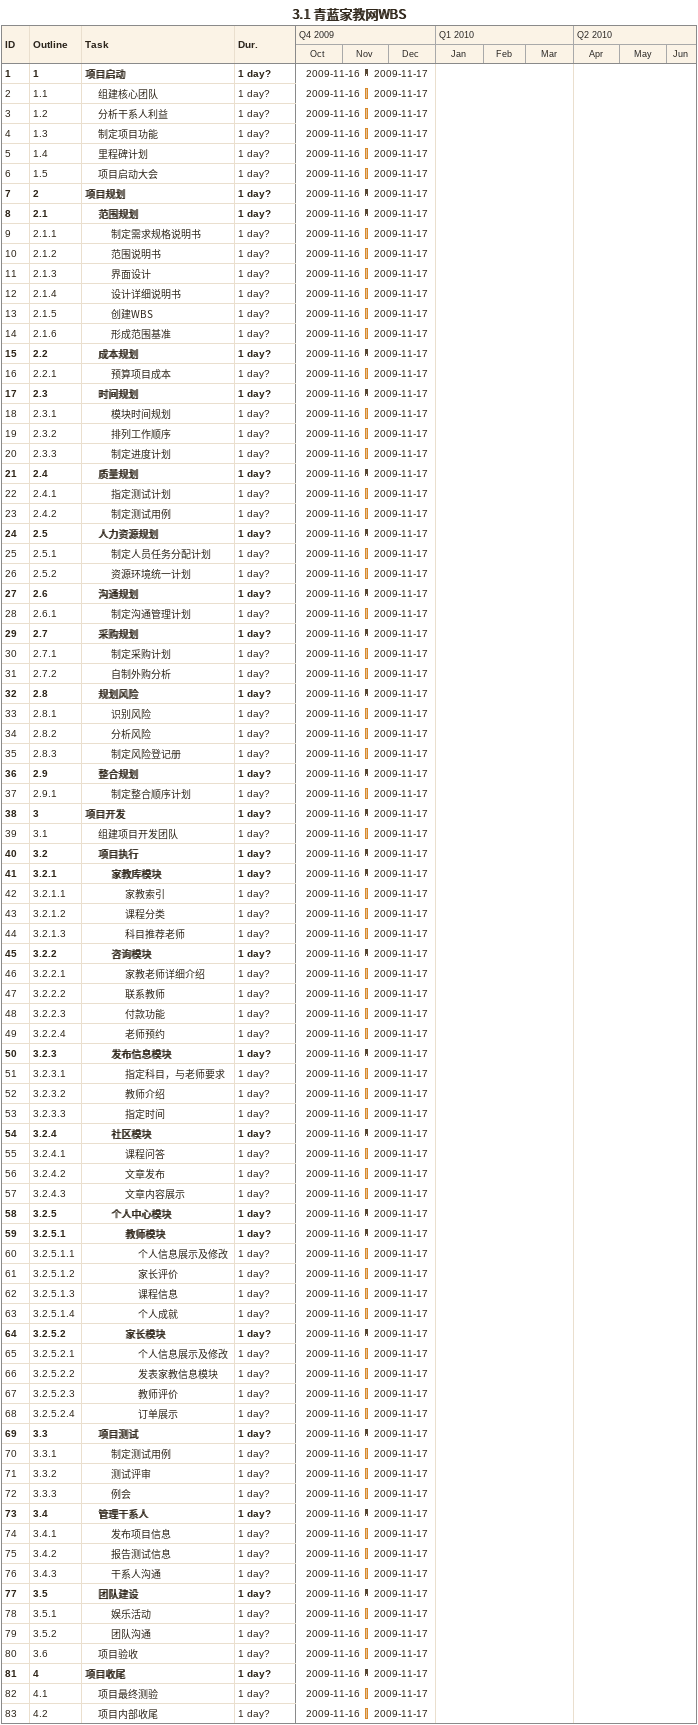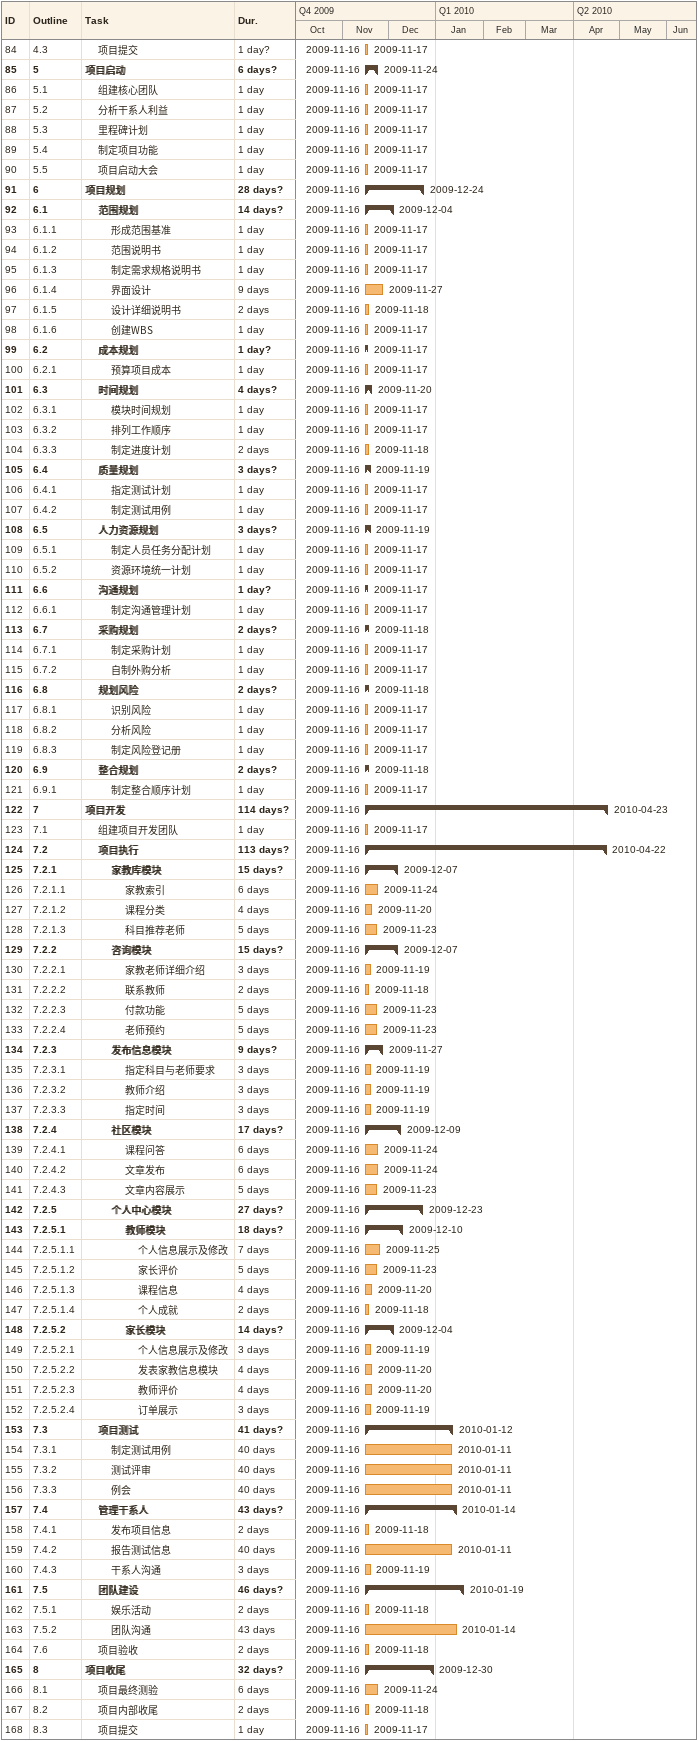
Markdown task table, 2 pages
3.1 青蓝家教网WBS

| ID | WBS | Task | Duration | Start | Finish |
|---|---|---|---|---|---|
| 1 | 1 | **项目启动** | 1d? | 2009-11-16 | 2009-11-17 |
| 2 | 1.1 | 组建核心团队 | 1d? | 2009-11-16 | 2009-11-17 |
| 3 | 1.2 | 分析干系人利益 | 1d? | 2009-11-16 | 2009-11-17 |
| 4 | 1.3 | 制定项目功能 | 1d? | 2009-11-16 | 2009-11-17 |
| 5 | 1.4 | 里程碑计划 | 1d? | 2009-11-16 | 2009-11-17 |
| 6 | 1.5 | 项目启动大会 | 1d? | 2009-11-16 | 2009-11-17 |
| 7 | 2 | **项目规划** | 1d? | 2009-11-16 | 2009-11-17 |
| 8 | 2.1 | **范围规划** | 1d? | 2009-11-16 | 2009-11-17 |
| 9 | 2.1.1 | 制定需求规格说明书 | 1d? | 2009-11-16 | 2009-11-17 |
| 10 | 2.1.2 | 范围说明书 | 1d? | 2009-11-16 | 2009-11-17 |
| 11 | 2.1.3 | 界面设计 | 1d? | 2009-11-16 | 2009-11-17 |
| 12 | 2.1.4 | 设计详细说明书 | 1d? | 2009-11-16 | 2009-11-17 |
| 13 | 2.1.5 | 创建WBS | 1d? | 2009-11-16 | 2009-11-17 |
| 14 | 2.1.6 | 形成范围基准 | 1d? | 2009-11-16 | 2009-11-17 |
| 15 | 2.2 | **成本规划** | 1d? | 2009-11-16 | 2009-11-17 |
| 16 | 2.2.1 | 预算项目成本 | 1d? | 2009-11-16 | 2009-11-17 |
| 17 | 2.3 | **时间规划** | 1d? | 2009-11-16 | 2009-11-17 |
| 18 | 2.3.1 | 模块时间规划 | 1d? | 2009-11-16 | 2009-11-17 |
| 19 | 2.3.2 | 排列工作顺序 | 1d? | 2009-11-16 | 2009-11-17 |
| 20 | 2.3.3 | 制定进度计划 | 1d? | 2009-11-16 | 2009-11-17 |
| 21 | 2.4 | **质量规划** | 1d? | 2009-11-16 | 2009-11-17 |
| 22 | 2.4.1 | 指定测试计划 | 1d? | 2009-11-16 | 2009-11-17 |
| 23 | 2.4.2 | 制定测试用例 | 1d? | 2009-11-16 | 2009-11-17 |
| 24 | 2.5 | **人力资源规划** | 1d? | 2009-11-16 | 2009-11-17 |
| 25 | 2.5.1 | 制定人员任务分配计划 | 1d? | 2009-11-16 | 2009-11-17 |
| 26 | 2.5.2 | 资源环境统一计划 | 1d? | 2009-11-16 | 2009-11-17 |
| 27 | 2.6 | **沟通规划** | 1d? | 2009-11-16 | 2009-11-17 |
| 28 | 2.6.1 | 制定沟通管理计划 | 1d? | 2009-11-16 | 2009-11-17 |
| 29 | 2.7 | **采购规划** | 1d? | 2009-11-16 | 2009-11-17 |
| 30 | 2.7.1 | 制定采购计划 | 1d? | 2009-11-16 | 2009-11-17 |
| 31 | 2.7.2 | 自制外购分析 | 1d? | 2009-11-16 | 2009-11-17 |
| 32 | 2.8 | **规划风险** | 1d? | 2009-11-16 | 2009-11-17 |
| 33 | 2.8.1 | 识别风险 | 1d? | 2009-11-16 | 2009-11-17 |
| 34 | 2.8.2 | 分析风险 | 1d? | 2009-11-16 | 2009-11-17 |
| 35 | 2.8.3 | 制定风险登记册 | 1d? | 2009-11-16 | 2009-11-17 |
| 36 | 2.9 | **整合规划** | 1d? | 2009-11-16 | 2009-11-17 |
| 37 | 2.9.1 | 制定整合顺序计划 | 1d? | 2009-11-16 | 2009-11-17 |
| 38 | 3 | **项目开发** | 1d? | 2009-11-16 | 2009-11-17 |
| 39 | 3.1 | 组建项目开发团队 | 1d? | 2009-11-16 | 2009-11-17 |
| 40 | 3.2 | **项目执行** | 1d? | 2009-11-16 | 2009-11-17 |
| 41 | 3.2.1 | **家教库模块** | 1d? | 2009-11-16 | 2009-11-17 |
| 42 | 3.2.1.1 | 家教索引 | 1d? | 2009-11-16 | 2009-11-17 |
| 43 | 3.2.1.2 | 课程分类 | 1d? | 2009-11-16 | 2009-11-17 |
| 44 | 3.2.1.3 | 科目推荐老师 | 1d? | 2009-11-16 | 2009-11-17 |
| 45 | 3.2.2 | **咨询模块** | 1d? | 2009-11-16 | 2009-11-17 |
| 46 | 3.2.2.1 | 家教老师详细介绍 | 1d? | 2009-11-16 | 2009-11-17 |
| 47 | 3.2.2.2 | 联系教师 | 1d? | 2009-11-16 | 2009-11-17 |
| 48 | 3.2.2.3 | 付款功能 | 1d? | 2009-11-16 | 2009-11-17 |
| 49 | 3.2.2.4 | 老师预约 | 1d? | 2009-11-16 | 2009-11-17 |
| 50 | 3.2.3 | **发布信息模块** | 1d? | 2009-11-16 | 2009-11-17 |
| 51 | 3.2.3.1 | 指定科目，与老师要求 | 1d? | 2009-11-16 | 2009-11-17 |
| 52 | 3.2.3.2 | 教师介绍 | 1d? | 2009-11-16 | 2009-11-17 |
| 53 | 3.2.3.3 | 指定时间 | 1d? | 2009-11-16 | 2009-11-17 |
| 54 | 3.2.4 | **社区模块** | 1d? | 2009-11-16 | 2009-11-17 |
| 55 | 3.2.4.1 | 课程问答 | 1d? | 2009-11-16 | 2009-11-17 |
| 56 | 3.2.4.2 | 文章发布 | 1d? | 2009-11-16 | 2009-11-17 |
| 57 | 3.2.4.3 | 文章内容展示 | 1d? | 2009-11-16 | 2009-11-17 |
| 58 | 3.2.5 | **个人中心模块** | 1d? | 2009-11-16 | 2009-11-17 |
| 59 | 3.2.5.1 | **教师模块** | 1d? | 2009-11-16 | 2009-11-17 |
| 60 | 3.2.5.1.1 | 个人信息展示及修改 | 1d? | 2009-11-16 | 2009-11-17 |
| 61 | 3.2.5.1.2 | 家长评价 | 1d? | 2009-11-16 | 2009-11-17 |
| 62 | 3.2.5.1.3 | 课程信息 | 1d? | 2009-11-16 | 2009-11-17 |
| 63 | 3.2.5.1.4 | 个人成就 | 1d? | 2009-11-16 | 2009-11-17 |
| 64 | 3.2.5.2 | **家长模块** | 1d? | 2009-11-16 | 2009-11-17 |
| 65 | 3.2.5.2.1 | 个人信息展示及修改 | 1d? | 2009-11-16 | 2009-11-17 |
| 66 | 3.2.5.2.2 | 发表家教信息模块 | 1d? | 2009-11-16 | 2009-11-17 |
| 67 | 3.2.5.2.3 | 教师评价 | 1d? | 2009-11-16 | 2009-11-17 |
| 68 | 3.2.5.2.4 | 订单展示 | 1d? | 2009-11-16 | 2009-11-17 |
| 69 | 3.3 | **项目测试** | 1d? | 2009-11-16 | 2009-11-17 |
| 70 | 3.3.1 | 制定测试用例 | 1d? | 2009-11-16 | 2009-11-17 |
| 71 | 3.3.2 | 测试评审 | 1d? | 2009-11-16 | 2009-11-17 |
| 72 | 3.3.3 | 例会 | 1d? | 2009-11-16 | 2009-11-17 |
| 73 | 3.4 | **管理干系人** | 1d? | 2009-11-16 | 2009-11-17 |
| 74 | 3.4.1 | 发布项目信息 | 1d? | 2009-11-16 | 2009-11-17 |
| 75 | 3.4.2 | 报告测试信息 | 1d? | 2009-11-16 | 2009-11-17 |
| 76 | 3.4.3 | 干系人沟通 | 1d? | 2009-11-16 | 2009-11-17 |
| 77 | 3.5 | **团队建设** | 1d? | 2009-11-16 | 2009-11-17 |
| 78 | 3.5.1 | 娱乐活动 | 1d? | 2009-11-16 | 2009-11-17 |
| 79 | 3.5.2 | 团队沟通 | 1d? | 2009-11-16 | 2009-11-17 |
| 80 | 3.6 | 项目验收 | 1d? | 2009-11-16 | 2009-11-17 |
| 81 | 4 | **项目收尾** | 1d? | 2009-11-16 | 2009-11-17 |
| 82 | 4.1 | 项目最终测验 | 1d? | 2009-11-16 | 2009-11-17 |
| 83 | 4.2 | 项目内部收尾 | 1d? | 2009-11-16 | 2009-11-17 |
| 84 | 4.3 | 项目提交 | 1d? | 2009-11-16 | 2009-11-17 |
| 85 | 5 | **项目启动** | 6d? | 2009-11-16 | 2009-11-24 |
| 86 | 5.1 | 组建核心团队 | 1d | 2009-11-16 | 2009-11-17 |
| 87 | 5.2 | 分析干系人利益 | 1d | 2009-11-16 | 2009-11-17 |
| 88 | 5.3 | 里程碑计划 | 1d | 2009-11-16 | 2009-11-17 |
| 89 | 5.4 | 制定项目功能 | 1d | 2009-11-16 | 2009-11-17 |
| 90 | 5.5 | 项目启动大会 | 1d | 2009-11-16 | 2009-11-17 |
| 91 | 6 | **项目规划** | 28d? | 2009-11-16 | 2009-12-24 |
| 92 | 6.1 | **范围规划** | 14d? | 2009-11-16 | 2009-12-04 |
| 93 | 6.1.1 | 形成范围基准 | 1d | 2009-11-16 | 2009-11-17 |
| 94 | 6.1.2 | 范围说明书 | 1d | 2009-11-16 | 2009-11-17 |
| 95 | 6.1.3 | 制定需求规格说明书 | 1d | 2009-11-16 | 2009-11-17 |
| 96 | 6.1.4 | 界面设计 | 9d | 2009-11-16 | 2009-11-27 |
| 97 | 6.1.5 | 设计详细说明书 | 2d | 2009-11-16 | 2009-11-18 |
| 98 | 6.1.6 | 创建WBS | 1d | 2009-11-16 | 2009-11-17 |
| 99 | 6.2 | **成本规划** | 1d? | 2009-11-16 | 2009-11-17 |
| 100 | 6.2.1 | 预算项目成本 | 1d | 2009-11-16 | 2009-11-17 |
| 101 | 6.3 | **时间规划** | 4d? | 2009-11-16 | 2009-11-20 |
| 102 | 6.3.1 | 模块时间规划 | 1d | 2009-11-16 | 2009-11-17 |
| 103 | 6.3.2 | 排列工作顺序 | 1d | 2009-11-16 | 2009-11-17 |
| 104 | 6.3.3 | 制定进度计划 | 2d | 2009-11-16 | 2009-11-18 |
| 105 | 6.4 | **质量规划** | 3d? | 2009-11-16 | 2009-11-19 |
| 106 | 6.4.1 | 指定测试计划 | 1d | 2009-11-16 | 2009-11-17 |
| 107 | 6.4.2 | 制定测试用例 | 1d | 2009-11-16 | 2009-11-17 |
| 108 | 6.5 | **人力资源规划** | 3d? | 2009-11-16 | 2009-11-19 |
| 109 | 6.5.1 | 制定人员任务分配计划 | 1d | 2009-11-16 | 2009-11-17 |
| 110 | 6.5.2 | 资源环境统一计划 | 1d | 2009-11-16 | 2009-11-17 |
| 111 | 6.6 | **沟通规划** | 1d? | 2009-11-16 | 2009-11-17 |
| 112 | 6.6.1 | 制定沟通管理计划 | 1d | 2009-11-16 | 2009-11-17 |
| 113 | 6.7 | **采购规划** | 2d? | 2009-11-16 | 2009-11-18 |
| 114 | 6.7.1 | 制定采购计划 | 1d | 2009-11-16 | 2009-11-17 |
| 115 | 6.7.2 | 自制外购分析 | 1d | 2009-11-16 | 2009-11-17 |
| 116 | 6.8 | **规划风险** | 2d? | 2009-11-16 | 2009-11-18 |
| 117 | 6.8.1 | 识别风险 | 1d | 2009-11-16 | 2009-11-17 |
| 118 | 6.8.2 | 分析风险 | 1d | 2009-11-16 | 2009-11-17 |
| 119 | 6.8.3 | 制定风险登记册 | 1d | 2009-11-16 | 2009-11-17 |
| 120 | 6.9 | **整合规划** | 2d? | 2009-11-16 | 2009-11-18 |
| 121 | 6.9.1 | 制定整合顺序计划 | 1d | 2009-11-16 | 2009-11-17 |
| 122 | 7 | **项目开发** | 114d? | 2009-11-16 | 2010-04-23 |
| 123 | 7.1 | 组建项目开发团队 | 1d | 2009-11-16 | 2009-11-17 |
| 124 | 7.2 | **项目执行** | 113d? | 2009-11-16 | 2010-04-22 |
| 125 | 7.2.1 | **家教库模块** | 15d? | 2009-11-16 | 2009-12-07 |
| 126 | 7.2.1.1 | 家教索引 | 6d | 2009-11-16 | 2009-11-24 |
| 127 | 7.2.1.2 | 课程分类 | 4d | 2009-11-16 | 2009-11-20 |
| 128 | 7.2.1.3 | 科目推荐老师 | 5d | 2009-11-16 | 2009-11-23 |
| 129 | 7.2.2 | **咨询模块** | 15d? | 2009-11-16 | 2009-12-07 |
| 130 | 7.2.2.1 | 家教老师详细介绍 | 3d | 2009-11-16 | 2009-11-19 |
| 131 | 7.2.2.2 | 联系教师 | 2d | 2009-11-16 | 2009-11-18 |
| 132 | 7.2.2.3 | 付款功能 | 5d | 2009-11-16 | 2009-11-23 |
| 133 | 7.2.2.4 | 老师预约 | 5d | 2009-11-16 | 2009-11-23 |
| 134 | 7.2.3 | **发布信息模块** | 9d? | 2009-11-16 | 2009-11-27 |
| 135 | 7.2.3.1 | 指定科目与老师要求 | 3d | 2009-11-16 | 2009-11-19 |
| 136 | 7.2.3.2 | 教师介绍 | 3d | 2009-11-16 | 2009-11-19 |
| 137 | 7.2.3.3 | 指定时间 | 3d | 2009-11-16 | 2009-11-19 |
| 138 | 7.2.4 | **社区模块** | 17d? | 2009-11-16 | 2009-12-09 |
| 139 | 7.2.4.1 | 课程问答 | 6d | 2009-11-16 | 2009-11-24 |
| 140 | 7.2.4.2 | 文章发布 | 6d | 2009-11-16 | 2009-11-24 |
| 141 | 7.2.4.3 | 文章内容展示 | 5d | 2009-11-16 | 2009-11-23 |
| 142 | 7.2.5 | **个人中心模块** | 27d? | 2009-11-16 | 2009-12-23 |
| 143 | 7.2.5.1 | **教师模块** | 18d? | 2009-11-16 | 2009-12-10 |
| 144 | 7.2.5.1.1 | 个人信息展示及修改 | 7d | 2009-11-16 | 2009-11-25 |
| 145 | 7.2.5.1.2 | 家长评价 | 5d | 2009-11-16 | 2009-11-23 |
| 146 | 7.2.5.1.3 | 课程信息 | 4d | 2009-11-16 | 2009-11-20 |
| 147 | 7.2.5.1.4 | 个人成就 | 2d | 2009-11-16 | 2009-11-18 |
| 148 | 7.2.5.2 | **家长模块** | 14d? | 2009-11-16 | 2009-12-04 |
| 149 | 7.2.5.2.1 | 个人信息展示及修改 | 3d | 2009-11-16 | 2009-11-19 |
| 150 | 7.2.5.2.2 | 发表家教信息模块 | 4d | 2009-11-16 | 2009-11-20 |
| 151 | 7.2.5.2.3 | 教师评价 | 4d | 2009-11-16 | 2009-11-20 |
| 152 | 7.2.5.2.4 | 订单展示 | 3d | 2009-11-16 | 2009-11-19 |
| 153 | 7.3 | **项目测试** | 41d? | 2009-11-16 | 2010-01-12 |
| 154 | 7.3.1 | 制定测试用例 | 40d | 2009-11-16 | 2010-01-11 |
| 155 | 7.3.2 | 测试评审 | 40d | 2009-11-16 | 2010-01-11 |
| 156 | 7.3.3 | 例会 | 40d | 2009-11-16 | 2010-01-11 |
| 157 | 7.4 | **管理干系人** | 43d? | 2009-11-16 | 2010-01-14 |
| 158 | 7.4.1 | 发布项目信息 | 2d | 2009-11-16 | 2009-11-18 |
| 159 | 7.4.2 | 报告测试信息 | 40d | 2009-11-16 | 2010-01-11 |
| 160 | 7.4.3 | 干系人沟通 | 3d | 2009-11-16 | 2009-11-19 |
| 161 | 7.5 | **团队建设** | 46d? | 2009-11-16 | 2010-01-19 |
| 162 | 7.5.1 | 娱乐活动 | 2d | 2009-11-16 | 2009-11-18 |
| 163 | 7.5.2 | 团队沟通 | 43d | 2009-11-16 | 2010-01-14 |
| 164 | 7.6 | 项目验收 | 2d | 2009-11-16 | 2009-11-18 |
| 165 | 8 | **项目收尾** | 32d? | 2009-11-16 | 2009-12-30 |
| 166 | 8.1 | 项目最终测验 | 6d | 2009-11-16 | 2009-11-24 |
| 167 | 8.2 | 项目内部收尾 | 2d | 2009-11-16 | 2009-11-18 |
| 168 | 8.3 | 项目提交 | 1d | 2009-11-16 | 2009-11-17 |
